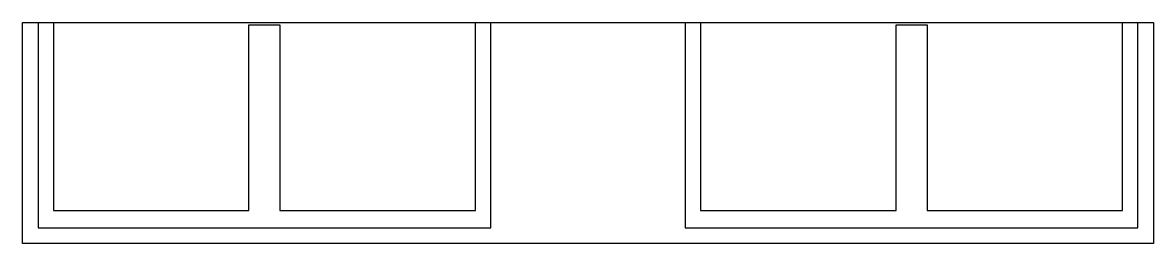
# Model space of a CAD drawing. Extents: x 0 to 5120, y 0 to 1000.
import ezdxf

# ---------------------------------------------------------------- set-up
doc = ezdxf.new("R2010")
doc.units = 0
doc.header["$LTSCALE"] = 100
doc.layers.get('0').update_dxf_attribs({"linetype": 'CONTINUOUS'})

msp = doc.modelspace()

# ---------------------------------------------------------------- linework, layer by layer
at = {"color": 0}
msp.add_line((140, 1000), (4980, 1000), dxfattribs=at)
msp.add_lwpolyline([(0, 1000), (70, 1000), (70, 70), (2120, 70), (2120, 1000), (3000, 1000), (3000, 70), (5050, 70), (5050, 1000), (5120, 1000), (5120, 0), (0, 0)], close=True, dxfattribs=at)
for points in [[(70, 1000), (140, 1000), (140, 149.4), (1025, 149.4), (1025, 990.6), (1165, 990.6), (1165, 149.4), (2050, 149.4), (2050, 1000), (2120, 1000)], [(3000, 1000), (3070, 1000), (3070, 149.4), (3955, 149.4), (3955, 990.6), (4095, 990.6), (4095, 149.4), (4980, 149.4), (4980, 1000), (5050, 1000)]]:
    msp.add_lwpolyline(points, dxfattribs=at)

doc.saveas('drawing.dxf')
